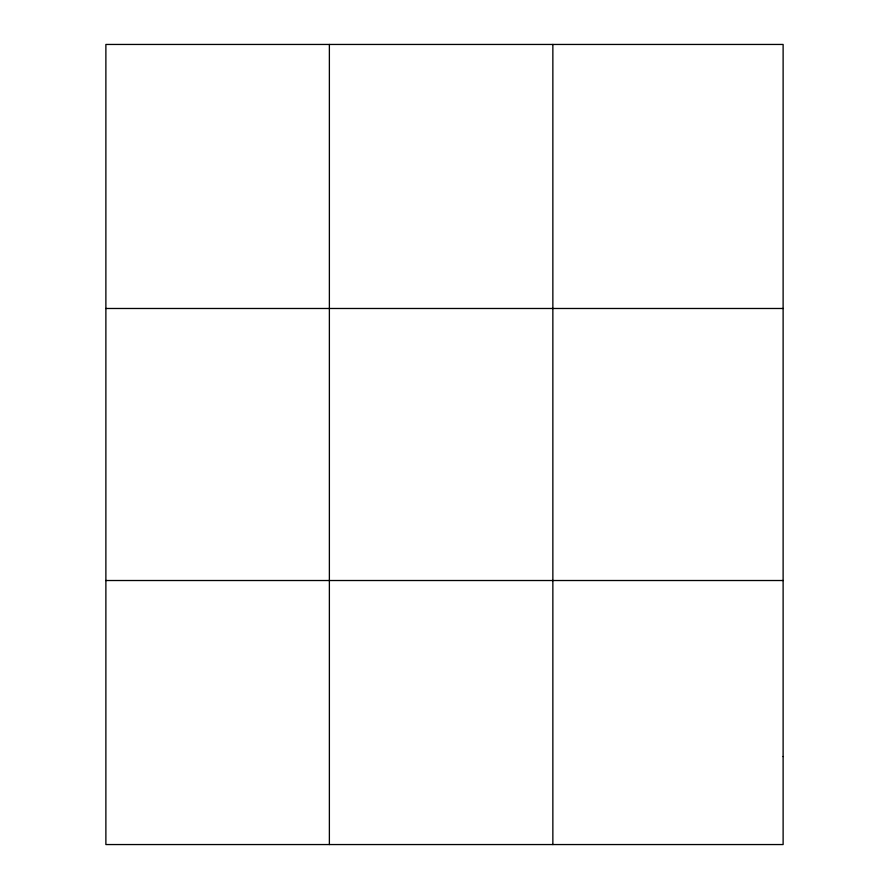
<?xml version="1.0" encoding="UTF-8"?>
<svg xmlns="http://www.w3.org/2000/svg" width="889" height="889" viewBox="0 0 889 889"><rect width="100%" height="100%" fill="white"/><g stroke="black" fill="none" stroke-linecap="round" stroke-linejoin="round"><path stroke-width="1.33" d="M329.375 844.55L329.375 44.45M552.858 844.55L552.858 44.45M105.88 308.483L783.12 308.483M105.88 580.517L783.12 580.517M783.12 756.539L783.12 844.55L105.88 844.55L105.88 44.45L783.12 44.45L783.12 756.539"/></g></svg>
